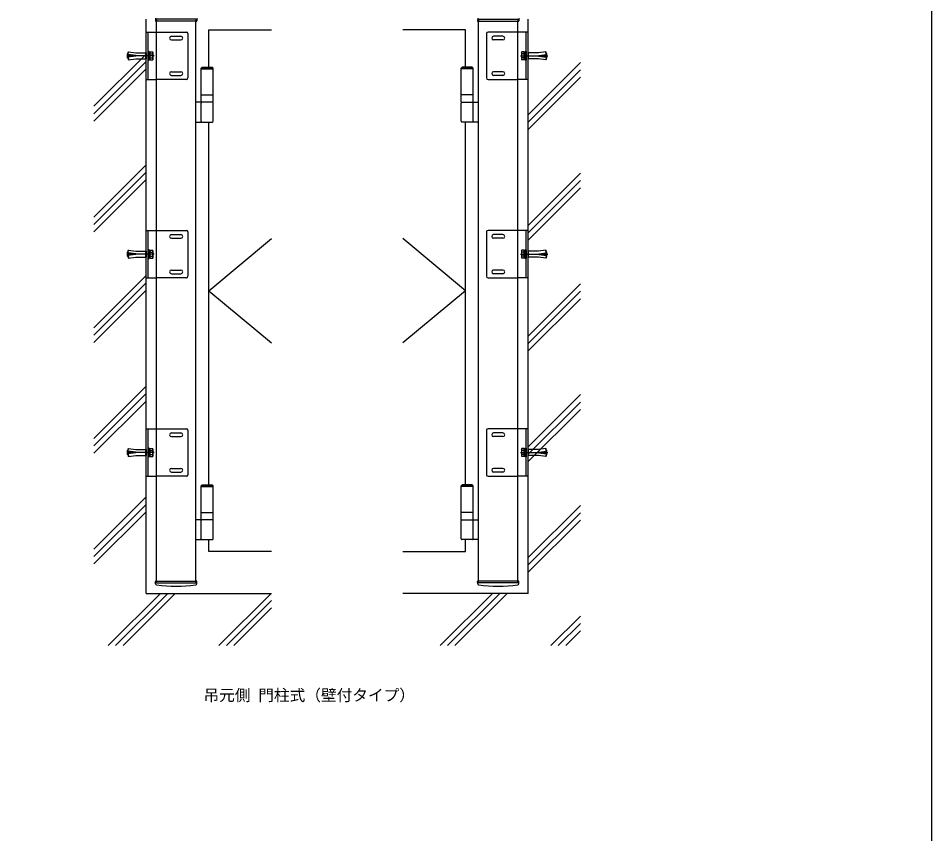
# Model space of a CAD drawing. Units: millimetres, scale not verified. Extents: x -875 to 875, y -1304 to 1298.
# Drawn here: x 0 to 875, y -188 to 594 of the extents above; entities that cross this region are included whole.
import ezdxf
from ezdxf.enums import TextEntityAlignment as Align

# ---------------------------------------------------------------- set-up
doc = ezdxf.new("R2010")
doc.units = ezdxf.units.MM
doc.header["$LTSCALE"] = 6
for name, color, linetype in [('0-2_USER1', 3, 'Continuous'), ('0-7_YKK_A1', 4, 'Continuous'), ('0-9_YKK_ZWAK', 7, 'Continuous'), ('0-A_YSS_K', 3, 'Continuous')]:
    doc.layers.add(name, color=color, linetype=linetype)
doc.styles.add('ＭＳ ゴシック', font='')
doc.styles.get('ＭＳ ゴシック').set_extended_font_data('MS Gothic')

msp = doc.modelspace()

# ---------------------------------------------------------------- linework, layer by layer
at = {"layer": '0-7_YKK_A1'}
for p, q in [((131.579, 593.552), (131.451, 591.113)), ((170.8, 590.85), (131.7, 590.85)), ((132.5, 52.6), (132.5, 590.85)), ((170, 592.6), (170, 590.85)), ((170, 52.6), (170, 590.85)), ((170.921, 593.552), (171.049, 591.113)), ((440.079, 593.552), (439.951, 591.113)), ((440.2, 590.85), (479.3, 590.85)), ((441, 592.6), (441, 590.85)), ((441, 52.6), (441, 590.85)), ((478.5, 52.6), (478.5, 590.85)), ((479.421, 593.552), (479.549, 591.113)), ((122.5, 534.85), (122.5, 580.35)), ((122.5, 580.35), (132.5, 580.35)), ((124.5, 534.85), (124.5, 580.35)), ((132.5, 580.35), (161, 580.35)), ((162.5, 578.85), (162.5, 536.35)), ((182.5, 582.6), (242.5, 582.6)), ((182.5, 546.6), (182.5, 582.6)), ((428.5, 582.6), (368.5, 582.6)), ((428.5, 546.6), (428.5, 582.6)), ((448.5, 578.85), (448.5, 536.35)), ((478.5, 580.35), (450, 580.35)), ((488.5, 580.35), (478.5, 580.35)), ((486.5, 534.85), (486.5, 580.35)), ((488.5, 534.85), (488.5, 580.35)), ((146.75, 576.35), (155.75, 576.35)), ((146.75, 572.85), (155.75, 572.85)), ((464.25, 576.35), (455.25, 576.35)), ((464.25, 572.85), (455.25, 572.85)), ((105.055, 558.754), (105.355, 561.225)), ((105.303, 558.724), (105.633, 561.444)), ((105.355, 561.225), (105.633, 561.444)), ((105.634, 561.454), (112.666, 560.6)), ((112.666, 560.6), (122.25, 560.6)), ((122.25, 554.6), (122.25, 560.6)), ((122.5, 560.35), (122.25, 560.6)), ((122.5, 560.35), (122.5, 554.85)), ((126.3, 561.225), (125.3, 561.225)), ((129.05, 560.85), (128.76, 561.353)), ((129.05, 560.85), (129.05, 554.35)), ((481.95, 560.85), (482.24, 561.353)), ((481.95, 560.85), (481.95, 554.35)), ((484.7, 561.225), (485.7, 561.225)), ((488.5, 560.35), (488.75, 560.6)), ((488.5, 560.35), (488.5, 554.85)), ((498.334, 560.6), (488.75, 560.6)), ((488.75, 554.6), (488.75, 560.6)), ((505.366, 561.454), (498.334, 560.6)), ((505.645, 561.225), (505.367, 561.444)), ((505.697, 558.724), (505.367, 561.444)), ((505.945, 558.754), (505.645, 561.225)), ((130.05, 557.6), (103.846, 557.6)), ((104.75, 559.6), (105, 559.85)), ((104.75, 555.6), (104.75, 559.6)), ((105, 555.35), (104.75, 555.6)), ((105, 555.35), (105, 559.85)), ((105, 559.85), (105.185, 559.828)), ((105, 555.35), (105.185, 555.372)), ((112.5, 557.85), (105.055, 558.754)), ((112.5, 557.35), (105.055, 556.446)), ((105.055, 556.446), (105.355, 553.975)), ((105.303, 556.476), (105.633, 553.756)), ((105.355, 553.975), (105.633, 553.756)), ((112.5, 557.85), (112.5, 557.35)), ((122.5, 554.85), (122.25, 554.6)), ((126.3, 559.476), (128.76, 559.476)), ((126.3, 555.724), (128.76, 555.724)), ((126.3, 553.847), (128.76, 553.847)), ((129.05, 554.35), (128.76, 553.847)), ((480.95, 557.6), (507.154, 557.6)), ((481.95, 554.35), (482.24, 553.847)), ((484.7, 559.476), (482.24, 559.476)), ((484.7, 555.724), (482.24, 555.724)), ((484.7, 553.847), (482.24, 553.847)), ((488.5, 554.85), (488.75, 554.6)), ((498.5, 557.85), (505.945, 558.754)), ((498.5, 557.85), (498.5, 557.35)), ((498.5, 557.35), (505.945, 556.446)), ((505.697, 556.476), (505.367, 553.756)), ((505.645, 553.975), (505.367, 553.756)), ((505.945, 556.446), (505.645, 553.975)), ((506, 559.85), (505.815, 559.828)), ((506, 555.35), (505.815, 555.372)), ((506.25, 559.6), (506, 559.85)), ((506, 555.35), (506, 559.85)), ((506, 555.35), (506.25, 555.6)), ((506.25, 555.6), (506.25, 559.6)), ((176.25, 546.6), (175.25, 545.6)), ((175.25, 545.6), (186.75, 545.6)), ((175.25, 545.1), (186.75, 545.1)), ((176.25, 546.6), (185.75, 546.6)), ((185.75, 546.6), (186.75, 545.6)), ((425.25, 546.6), (424.25, 545.6)), ((435.75, 545.6), (424.25, 545.6)), ((435.75, 545.1), (424.25, 545.1)), ((434.75, 546.6), (425.25, 546.6)), ((434.75, 546.6), (435.75, 545.6)), ((122.5, 534.85), (132.5, 534.85)), ((161, 534.85), (132.5, 534.85)), ((146.75, 542.35), (155.75, 542.35)), ((146.75, 538.85), (155.75, 538.85)), ((450, 534.85), (478.5, 534.85)), ((464.25, 542.35), (455.25, 542.35)), ((464.25, 538.85), (455.25, 538.85)), ((488.5, 534.85), (478.5, 534.85)), ((175.25, 520.1), (186.75, 520.1)), ((435.75, 520.1), (424.25, 520.1)), ((186.75, 513.1), (170, 513.1)), ((175.25, 494.85), (175.25, 512.35)), ((186.75, 494.85), (186.75, 512.35)), ((424.25, 513.1), (441, 513.1)), ((424.25, 494.85), (424.25, 512.35)), ((435.75, 494.85), (435.75, 512.35)), ((170, 494.1), (186, 494.1)), ((182.5, 146.6), (182.5, 494.1)), ((441, 494.1), (425, 494.1)), ((428.5, 146.6), (428.5, 494.1)), ((122.5, 344.85), (122.5, 390.35)), ((122.5, 390.35), (132.5, 390.35)), ((124.5, 344.85), (124.5, 390.35)), ((132.5, 390.35), (161, 390.35)), ((146.75, 386.35), (155.75, 386.35)), ((162.5, 388.85), (162.5, 346.35)), ((448.5, 388.85), (448.5, 346.35)), ((478.5, 390.35), (450, 390.35)), ((464.25, 386.35), (455.25, 386.35)), ((488.5, 390.35), (478.5, 390.35)), ((486.5, 344.85), (486.5, 390.35)), ((488.5, 344.85), (488.5, 390.35)), ((146.75, 382.85), (155.75, 382.85)), ((182.5, 332.6), (242.5, 382.6)), ((428.5, 332.6), (368.5, 382.6)), ((464.25, 382.85), (455.25, 382.85)), ((130.05, 367.6), (103.846, 367.6)), ((104.75, 369.6), (105, 369.85)), ((104.75, 365.6), (104.75, 369.6)), ((105, 365.35), (105, 369.85)), ((105, 369.85), (105.185, 369.828)), ((105.055, 368.754), (105.355, 371.225)), ((112.5, 367.85), (105.055, 368.754)), ((105.303, 368.724), (105.633, 371.444)), ((105.355, 371.225), (105.633, 371.444)), ((105.634, 371.454), (112.666, 370.6)), ((112.5, 367.85), (112.5, 367.35)), ((112.666, 370.6), (122.25, 370.6)), ((122.25, 364.6), (122.25, 370.6)), ((122.5, 370.35), (122.25, 370.6)), ((122.5, 370.35), (122.5, 364.85)), ((126.3, 371.225), (125.3, 371.225)), ((126.3, 369.476), (128.76, 369.476)), ((129.05, 370.85), (128.76, 371.353)), ((129.05, 370.85), (129.05, 364.35)), ((480.95, 367.6), (507.154, 367.6)), ((481.95, 370.85), (482.24, 371.353)), ((481.95, 370.85), (481.95, 364.35)), ((484.7, 369.476), (482.24, 369.476)), ((484.7, 371.225), (485.7, 371.225)), ((488.5, 370.35), (488.75, 370.6)), ((488.5, 370.35), (488.5, 364.85)), ((498.334, 370.6), (488.75, 370.6)), ((488.75, 364.6), (488.75, 370.6)), ((505.366, 371.454), (498.334, 370.6)), ((498.5, 367.85), (505.945, 368.754)), ((498.5, 367.85), (498.5, 367.35)), ((505.645, 371.225), (505.367, 371.444)), ((505.697, 368.724), (505.367, 371.444)), ((505.945, 368.754), (505.645, 371.225)), ((506, 369.85), (505.815, 369.828)), ((506.25, 369.6), (506, 369.85)), ((506, 365.35), (506, 369.85)), ((506.25, 365.6), (506.25, 369.6)), ((105, 365.35), (104.75, 365.6)), ((105, 365.35), (105.185, 365.372)), ((112.5, 367.35), (105.055, 366.446)), ((105.055, 366.446), (105.355, 363.975)), ((105.303, 366.476), (105.633, 363.756)), ((105.355, 363.975), (105.633, 363.756)), ((122.5, 364.85), (122.25, 364.6)), ((126.3, 365.724), (128.76, 365.724)), ((126.3, 363.847), (128.76, 363.847)), ((129.05, 364.35), (128.76, 363.847)), ((481.95, 364.35), (482.24, 363.847)), ((484.7, 365.724), (482.24, 365.724)), ((484.7, 363.847), (482.24, 363.847)), ((488.5, 364.85), (488.75, 364.6)), ((498.5, 367.35), (505.945, 366.446)), ((505.697, 366.476), (505.367, 363.756)), ((505.645, 363.975), (505.367, 363.756)), ((505.945, 366.446), (505.645, 363.975)), ((506, 365.35), (505.815, 365.372)), ((506, 365.35), (506.25, 365.6)), ((146.75, 352.35), (155.75, 352.35)), ((464.25, 352.35), (455.25, 352.35)), ((122.5, 344.85), (132.5, 344.85)), ((161, 344.85), (132.5, 344.85)), ((146.75, 348.85), (155.75, 348.85)), ((450, 344.85), (478.5, 344.85)), ((464.25, 348.85), (455.25, 348.85)), ((488.5, 344.85), (478.5, 344.85)), ((182.5, 332.6), (242.5, 282.6)), ((428.5, 332.6), (368.5, 282.6)), ((122.5, 154.85), (122.5, 200.35)), ((122.5, 200.35), (132.5, 200.35)), ((124.5, 154.85), (124.5, 200.35)), ((132.5, 200.35), (161, 200.35)), ((146.75, 196.35), (155.75, 196.35)), ((146.75, 192.85), (155.75, 192.85)), ((162.5, 198.85), (162.5, 156.35)), ((448.5, 198.85), (448.5, 156.35)), ((478.5, 200.35), (450, 200.35)), ((464.25, 196.35), (455.25, 196.35)), ((464.25, 192.85), (455.25, 192.85)), ((488.5, 200.35), (478.5, 200.35)), ((486.5, 154.85), (486.5, 200.35)), ((488.5, 154.85), (488.5, 200.35)), ((130.05, 177.6), (103.846, 177.6)), ((104.75, 179.6), (105, 179.85)), ((104.75, 175.6), (104.75, 179.6)), ((105, 175.35), (104.75, 175.6)), ((105, 175.35), (105, 179.85)), ((105, 179.85), (105.185, 179.828)), ((105, 175.35), (105.185, 175.372)), ((105.055, 178.754), (105.355, 181.225)), ((112.5, 177.85), (105.055, 178.754)), ((112.5, 177.35), (105.055, 176.446)), ((105.055, 176.446), (105.355, 173.975)), ((105.303, 178.724), (105.633, 181.444)), ((105.303, 176.476), (105.633, 173.756)), ((105.355, 181.225), (105.633, 181.444)), ((105.634, 181.454), (112.666, 180.6)), ((112.5, 177.85), (112.5, 177.35)), ((112.666, 180.6), (122.25, 180.6)), ((122.25, 174.6), (122.25, 180.6)), ((122.5, 180.35), (122.25, 180.6)), ((122.5, 180.35), (122.5, 174.85)), ((126.3, 181.225), (125.3, 181.225)), ((126.3, 179.476), (128.76, 179.476)), ((126.3, 175.724), (128.76, 175.724)), ((129.05, 180.85), (128.76, 181.353)), ((129.05, 180.85), (129.05, 174.35)), ((480.95, 177.6), (507.154, 177.6)), ((481.95, 180.85), (482.24, 181.353)), ((481.95, 180.85), (481.95, 174.35)), ((484.7, 179.476), (482.24, 179.476)), ((484.7, 175.724), (482.24, 175.724)), ((484.7, 181.225), (485.7, 181.225)), ((488.5, 180.35), (488.75, 180.6)), ((488.5, 180.35), (488.5, 174.85)), ((498.334, 180.6), (488.75, 180.6)), ((488.75, 174.6), (488.75, 180.6)), ((505.366, 181.454), (498.334, 180.6)), ((498.5, 177.85), (505.945, 178.754)), ((498.5, 177.85), (498.5, 177.35)), ((498.5, 177.35), (505.945, 176.446)), ((505.645, 181.225), (505.367, 181.444)), ((505.697, 178.724), (505.367, 181.444)), ((505.697, 176.476), (505.367, 173.756)), ((505.945, 178.754), (505.645, 181.225)), ((505.945, 176.446), (505.645, 173.975)), ((506, 179.85), (505.815, 179.828)), ((506, 175.35), (505.815, 175.372)), ((506.25, 179.6), (506, 179.85)), ((506, 175.35), (506, 179.85)), ((506, 175.35), (506.25, 175.6)), ((506.25, 175.6), (506.25, 179.6)), ((105.355, 173.975), (105.633, 173.756)), ((122.5, 174.85), (122.25, 174.6)), ((126.3, 173.847), (128.76, 173.847)), ((129.05, 174.35), (128.76, 173.847)), ((481.95, 174.35), (482.24, 173.847)), ((484.7, 173.847), (482.24, 173.847)), ((488.5, 174.85), (488.75, 174.6)), ((505.645, 173.975), (505.367, 173.756)), ((146.75, 162.35), (155.75, 162.35)), ((146.75, 158.85), (155.75, 158.85)), ((464.25, 162.35), (455.25, 162.35)), ((464.25, 158.85), (455.25, 158.85)), ((122.5, 154.85), (132.5, 154.85)), ((161, 154.85), (132.5, 154.85)), ((450, 154.85), (478.5, 154.85)), ((488.5, 154.85), (478.5, 154.85)), ((176.25, 146.6), (175.25, 145.6)), ((175.25, 145.6), (186.75, 145.6)), ((175.25, 145.1), (186.75, 145.1)), ((176.25, 146.6), (185.75, 146.6)), ((185.75, 146.6), (186.75, 145.6)), ((425.25, 146.6), (424.25, 145.6)), ((435.75, 145.6), (424.25, 145.6)), ((435.75, 145.1), (424.25, 145.1)), ((434.75, 146.6), (425.25, 146.6)), ((434.75, 146.6), (435.75, 145.6)), ((175.25, 120.1), (186.75, 120.1)), ((435.75, 120.1), (424.25, 120.1)), ((186.75, 113.1), (170, 113.1)), ((175.25, 94.85), (175.25, 112.35)), ((186.75, 94.85), (186.75, 112.35)), ((424.25, 113.1), (441, 113.1)), ((424.25, 94.85), (424.25, 112.35)), ((435.75, 94.85), (435.75, 112.35)), ((170, 94.1), (186, 94.1)), ((441, 94.1), (425, 94.1)), ((131.579, 51.648), (131.451, 54.087)), ((131.7, 54.35), (170.8, 54.35)), ((132.5, 52.6), (170, 52.6)), ((170.921, 51.648), (171.049, 54.087)), ((440.079, 51.648), (439.951, 54.087)), ((479.3, 54.35), (440.2, 54.35)), ((478.5, 52.6), (441, 52.6)), ((479.421, 51.648), (479.549, 54.087))]:
    msp.add_line(p, q, dxfattribs=at)
for points in [[(170, 592.6), (132.5, 592.6), (132.5, 590.85)], [(441, 592.6), (478.5, 592.6), (478.5, 590.85)], [(125.3, 553.975), (126.3, 553.975), (126.3, 561.225)], [(126.3, 553.847), (126.3, 561.353), (128.76, 561.353)], [(484.7, 553.847), (484.7, 561.353), (482.24, 561.353)], [(485.7, 553.975), (484.7, 553.975), (484.7, 561.225)], [(105.634, 553.746), (112.666, 554.6), (122.25, 554.6)], [(505.366, 553.746), (498.334, 554.6), (488.75, 554.6)], [(175.25, 513.1), (175.25, 520.1), (175.25, 545.6)], [(186.75, 513.1), (186.75, 520.1), (186.75, 545.6)], [(424.25, 513.1), (424.25, 520.1), (424.25, 545.6)], [(435.75, 513.1), (435.75, 520.1), (435.75, 545.6)], [(125.3, 363.975), (126.3, 363.975), (126.3, 371.225)], [(126.3, 363.847), (126.3, 371.353), (128.76, 371.353)], [(484.7, 363.847), (484.7, 371.353), (482.24, 371.353)], [(485.7, 363.975), (484.7, 363.975), (484.7, 371.225)], [(105.634, 363.746), (112.666, 364.6), (122.25, 364.6)], [(505.366, 363.746), (498.334, 364.6), (488.75, 364.6)], [(125.3, 173.975), (126.3, 173.975), (126.3, 181.225)], [(126.3, 173.847), (126.3, 181.353), (128.76, 181.353)], [(484.7, 173.847), (484.7, 181.353), (482.24, 181.353)], [(485.7, 173.975), (484.7, 173.975), (484.7, 181.225)], [(105.634, 173.746), (112.666, 174.6), (122.25, 174.6)], [(505.366, 173.746), (498.334, 174.6), (488.75, 174.6)], [(175.25, 113.1), (175.25, 120.1), (175.25, 145.6)], [(186.75, 113.1), (186.75, 120.1), (186.75, 145.6)], [(424.25, 113.1), (424.25, 120.1), (424.25, 145.6)], [(435.75, 113.1), (435.75, 120.1), (435.75, 145.6)], [(242.5, 82.6), (182.5, 82.6), (182.5, 94.1)], [(368.5, 82.6), (428.5, 82.6), (428.5, 94.1)]]:
    msp.add_lwpolyline(points, dxfattribs=at)
for points in [[(124.5, 561.85), (124.5, 553.35), (125.3, 553.35), (125.3, 561.85)], [(486.5, 561.85), (486.5, 553.35), (485.7, 553.35), (485.7, 561.85)], [(124.5, 371.85), (124.5, 363.35), (125.3, 363.35), (125.3, 371.85)], [(486.5, 371.85), (486.5, 363.35), (485.7, 363.35), (485.7, 371.85)], [(124.5, 181.85), (124.5, 173.35), (125.3, 173.35), (125.3, 181.85)], [(486.5, 181.85), (486.5, 173.35), (485.7, 173.35), (485.7, 181.85)]]:
    msp.add_lwpolyline(points, close=True, dxfattribs=at)
for centre, radius, start, end in [((131.7, 591.1), 0.25, 177, 270), ((170.8, 591.1), 0.25, 270, 3), ((440.2, 591.1), 0.25, 177, 270), ((479.3, 591.1), 0.25, 270, 3), ((161, 578.85), 1.5, 0, 90), ((450, 578.85), 1.5, 90, 180), ((146.75, 574.6), 1.75, 90, 270), ((155.75, 574.6), 1.75, 270, 90), ((455.25, 574.6), 1.75, 90, 270), ((464.25, 574.6), 1.75, 270, 90), ((127.389, 560.415), 1.661, 325.61575, 34.38425), ((483.611, 560.415), 1.661, 145.61575, 214.38425), ((122.84, 557.6), 6.21, 342.41205, 17.58795), ((127.389, 554.785), 1.661, 325.61575, 34.38425), ((488.16, 557.6), 6.21, 162.41205, 197.58795), ((483.611, 554.785), 1.661, 145.61575, 214.38425), ((146.75, 540.6), 1.75, 90, 270), ((155.75, 540.6), 1.75, 270, 90), ((161, 536.35), 1.5, 270, 0), ((450, 536.35), 1.5, 180, 270), ((455.25, 540.6), 1.75, 90, 270), ((464.25, 540.6), 1.75, 270, 90), ((176, 512.35), 0.75, 90, 180), ((186, 512.35), 0.75, 360, 90), ((425, 512.35), 0.75, 90, 180), ((435, 512.35), 0.75, 0, 90), ((176, 494.85), 0.75, 180, 270), ((186, 494.85), 0.75, 270, 360), ((425, 494.85), 0.75, 180, 270), ((435, 494.85), 0.75, 270, 0), ((146.75, 384.6), 1.75, 90, 270), ((155.75, 384.6), 1.75, 270, 90), ((161, 388.85), 1.5, 0, 90), ((450, 388.85), 1.5, 90, 180), ((455.25, 384.6), 1.75, 90, 270), ((464.25, 384.6), 1.75, 270, 90), ((122.84, 367.6), 6.21, 342.41205, 17.58795), ((127.389, 370.415), 1.661, 325.61575, 34.38425), ((483.611, 370.415), 1.661, 145.61575, 214.38425), ((488.16, 367.6), 6.21, 162.41205, 197.58795), ((127.389, 364.785), 1.661, 325.61575, 34.38425), ((483.611, 364.785), 1.661, 145.61575, 214.38425), ((146.75, 350.6), 1.75, 90, 270), ((155.75, 350.6), 1.75, 270, 90), ((455.25, 350.6), 1.75, 90, 270), ((464.25, 350.6), 1.75, 270, 90), ((161, 346.35), 1.5, 270, 0), ((450, 346.35), 1.5, 180, 270), ((146.75, 194.6), 1.75, 90, 270), ((155.75, 194.6), 1.75, 270, 90), ((161, 198.85), 1.5, 0, 90), ((450, 198.85), 1.5, 90, 180), ((455.25, 194.6), 1.75, 90, 270), ((464.25, 194.6), 1.75, 270, 90), ((122.84, 177.6), 6.21, 342.41205, 17.58795), ((127.389, 180.415), 1.661, 325.61575, 34.38425), ((127.389, 174.785), 1.661, 325.61575, 34.38425), ((483.611, 180.415), 1.661, 145.61575, 214.38425), ((488.16, 177.6), 6.21, 162.41205, 197.58795), ((483.611, 174.785), 1.661, 145.61575, 214.38425), ((146.75, 160.6), 1.75, 90, 270), ((155.75, 160.6), 1.75, 270, 90), ((455.25, 160.6), 1.75, 90, 270), ((464.25, 160.6), 1.75, 270, 90), ((161, 156.35), 1.5, 270, 0), ((450, 156.35), 1.5, 180, 270), ((176, 112.35), 0.75, 90, 180), ((186, 112.35), 0.75, 360, 90), ((425, 112.35), 0.75, 90, 180), ((435, 112.35), 0.75, 0, 90), ((176, 94.85), 0.75, 180, 270), ((186, 94.85), 0.75, 270, 360), ((425, 94.85), 0.75, 180, 270), ((435, 94.85), 0.75, 270, 0), ((131.7, 54.1), 0.25, 90, 183), ((170.8, 54.1), 0.25, 357, 90), ((440.2, 54.1), 0.25, 90, 183), ((479.3, 54.1), 0.25, 357, 90), ((132.577, 51.7), 1, 183, 263.25565), ((151.25, 209.6), 160, 263.25565, 276.74435), ((169.923, 51.7), 1, 276.74435, 357), ((441.077, 51.7), 1, 183, 263.25565), ((459.75, 209.6), 160, 263.25565, 276.74435), ((478.423, 51.7), 1, 276.74435, 357)]:
    msp.add_arc(centre, radius, start, end, dxfattribs=at)
at = {"layer": '0-9_YKK_ZWAK'}
msp.add_lwpolyline([(-875, -1304.4), (875, -1304.4), (875, 1245.6)], dxfattribs=at)
at = {"layer": '0-A_YSS_K'}
for p, q in [((122.5, 42.6), (122.5, 592.6)), ((488.5, 42.6), (488.5, 592.6)), ((72.5, 509.224), (122.5, 559.224)), ((72.5, 502.153), (122.5, 552.153)), ((72.5, 495.082), (122.5, 545.082)), ((488.5, 501.204), (538.5, 551.204)), ((488.5, 494.133), (538.5, 544.133)), ((488.5, 487.062), (538.5, 537.062)), ((72.5, 403.158), (122.5, 453.158)), ((72.5, 396.087), (122.5, 446.087)), ((72.5, 389.016), (122.5, 439.016)), ((488.5, 395.138), (538.5, 445.138)), ((488.5, 388.067), (538.5, 438.067)), ((488.5, 380.996), (538.5, 430.996)), ((72.5, 297.092), (122.5, 347.092)), ((72.5, 290.021), (122.5, 340.021)), ((72.5, 282.95), (122.5, 332.95)), ((488.5, 289.072), (538.5, 339.072)), ((488.5, 282.001), (538.5, 332.001)), ((488.5, 274.93), (538.5, 324.93)), ((72.5, 191.026), (122.5, 241.026)), ((72.5, 183.955), (122.5, 233.955)), ((488.5, 183.006), (538.5, 233.006)), ((72.5, 176.884), (122.5, 226.884)), ((488.5, 175.935), (538.5, 225.935)), ((488.5, 168.864), (538.5, 218.864)), ((72.5, 84.96), (122.5, 134.96)), ((72.5, 77.889), (122.5, 127.889)), ((488.5, 76.94), (538.5, 126.94)), ((72.5, 70.818), (122.5, 120.818)), ((488.5, 69.869), (538.5, 119.869)), ((488.5, 62.798), (538.5, 112.798)), ((86.206, -7.4), (136.206, 42.6)), ((93.277, -7.4), (143.277, 42.6)), ((100.348, -7.4), (150.348, 42.6)), ((122.5, 42.6), (242.5, 42.6)), ((192.272, -7.4), (242.272, 42.6)), ((199.343, -7.4), (242.5, 35.757)), ((488.5, 42.6), (368.5, 42.6)), ((404.16, -7.4), (454.16, 42.6)), ((411.231, -7.4), (461.231, 42.6)), ((418.302, -7.4), (468.302, 42.6)), ((206.414, -7.4), (242.5, 28.686)), ((510.226, -7.4), (538.5, 20.874)), ((517.297, -7.4), (538.5, 13.803)), ((524.368, -7.4), (538.5, 6.732))]:
    msp.add_line(p, q, dxfattribs=at)

# ---------------------------------------------------------------- texts
at = {"layer": '0-2_USER1', "style": 'ＭＳ ゴシック'}
msp.add_text('吊元側 門柱式（壁付タイプ）', height=11, dxfattribs=at).set_placement((177.446, -63.71), align=Align.BOTTOM_LEFT)

doc.saveas('drawing.dxf')
